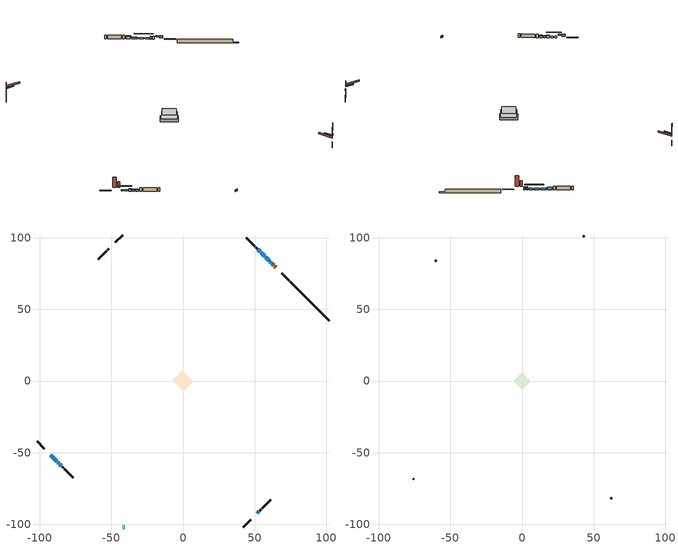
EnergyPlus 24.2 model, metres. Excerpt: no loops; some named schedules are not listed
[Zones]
conditioned space
 floor adiabatic (AdiabaticFloorConstruction): -6.9,0 0,6.9 6.9,0 0,-6.9 z0.92
 floor foundation (Slab1 construction): -6.79,1.01 -1.01,6.79 6.79,-1.01 1.01,-6.79 z-1.52
 wall outside (RimJoist1 construction): 42.2,-101.88 47.29,-96.79 / -101.88,-42.2 -96.79,-47.29 / -42.2,101.88 -47.29,96.79 / 74.07,70.01 68.98,75.1 z0.92:1.22
 wall outside (AdiabaticWallConstruction 1): 64.61,79.47 63.85,80.23 / 63.2,80.88 62.77,81.31 z0.92:2.95
 wall outside (AdiabaticWallConstruction): -42.2,-101.88 -41.86,-101.88 / -40.93,-101.88 -40.51,-101.88 / 51.66,-92.42 53.03,-91.06 z0.92:2.14; 62.11,81.97 60.71,83.37 / 60.05,84.03 57.68,86.4 / -90.72,-53.36 -89.64,-54.44 / 57.02,87.06 54.65,89.43 z0.92:1.78; -92.42,-51.66 -91.38,-52.7 z0.92:1.73; 54,90.09 52.31,91.78 z0.92:2.6; -88.99,-55.09 -87.95,-56.14 z0.92:2.24; -87.29,-56.79 -86.64,-57.44 z0.92:1.84; -85.99,-58.1 -84.94,-59.14 z0.92:1.99
 wall outside (Wall1 construction): 53.68,-90.4 54.55,-89.53 / -84.29,-59.79 -83.42,-60.66 / -51.66,92.42 -52.53,91.56 / 51.65,92.43 50.79,93.3 z0.92:3.36
 wall outside (Wall2 construction): 55.21,-88.88 61.31,-82.77 / -82.77,-61.32 -76.66,-67.42 / -53.18,90.9 -59.29,84.79 / 50.13,93.95 44.02,100.06 z0.92:3.36
 wall foundation (FoundationWall1 construction): 74.73,69.36,-1.52 74.73,69.36,0.92 99.17,44.92,0.92 99.17,44.92,-0.93 101.88,42.2,-0.93 101.88,42.2,-1.52
 window (WindowConstruction 6): -42.2,-101.88 -41.86,-101.88 z0.92:2.14
 window (WindowConstruction 8): 62.11,81.97 60.71,83.37 z0.92:1.78
 window (WindowConstruction 9): 60.05,84.03 57.68,86.4 z0.92:1.78
 window (WindowConstruction 10): -92.42,-51.66 -91.38,-52.7 z0.92:1.73
 window (WindowConstruction 11): -90.72,-53.36 -89.64,-54.44 z0.92:1.78
 window (WindowConstruction 7): -40.93,-101.88 -40.51,-101.88 z0.92:2.14
 window (WindowConstruction): 57.02,87.06 54.65,89.43 z0.92:1.78
 window (WindowConstruction 1): 53.99,90.09 52.31,91.78 z0.92:2.6
 window (WindowConstruction 2): 51.66,-92.42 53.03,-91.06 z0.92:2.14
 window (WindowConstruction 3): -88.99,-55.09 -87.95,-56.14 z0.92:2.24
 window (WindowConstruction 4): -87.29,-56.79 -86.64,-57.44 z0.92:1.83
 window (WindowConstruction 5): -85.99,-58.1 -84.95,-59.14 z0.92:1.99
 door (Door): 64.61,79.47 63.85,80.23 z0.92:2.95
 door (Door 1): 63.2,80.88 62.77,81.31 z0.92:2.95
 ceiling adiabatic (AdiabaticFloorConstruction): 0,-6.9 6.9,0 0,6.9 -6.9,0 z0.92
 roof outside (Roof2 construction): 51.01,-93.08,3.36 47.79,-89.86,4.87 46.94,-90.71,4.87 50.16,-93.92,3.36; -93.08,-51.01,3.36 -89.86,-47.79,4.87 -90.71,-46.94,4.87 -93.92,-50.16,3.36; -51.01,93.08,3.36 -47.79,89.86,4.87 -46.94,90.71,4.87 -50.16,93.92,3.36; 65.26,78.82,3.36 62.05,75.6,4.87 62.9,74.76,4.87 66.11,77.97,3.36
attic - vented
 floor to conditioned space (Floor1 construction Reversed): -6.05,0 0,6.05 6.05,0 0,-6.05 z3.36
 wall outside (Wall3 construction): 61.97,-82.12 62.48,-81.61 / -76,-68.08 -75.5,-68.59 / -59.95,84.14 -60.46,83.63 / 43.37,100.72 42.86,101.22 z0.92:3.36
 roof outside (Roof1 construction): 49.5,-94.58,3.36 43.61,-88.69,6.14 42.06,-90.24,6.14 47.95,-96.13,3.36; -94.58,-49.5,3.36 -88.69,-43.61,6.14 -90.24,-42.06,6.14 -96.13,-47.95,3.36; -49.5,94.58,3.36 -43.61,88.69,6.14 -42.06,90.24,6.14 -47.95,96.13,3.36; 66.77,77.31,3.36 60.88,71.42,6.14 62.43,69.87,6.14 68.32,75.76,3.36
shading: 58.74,85.35 64.08,80 64.37,80.29 59.03,85.64 z4.57; 55.71,88.37 62.02,82.06 62.31,82.35 56,88.67 z4.57; -89.41,-54.68 -94.39,-49.69 -94.68,-49.98 -89.7,-54.97 z4.52; -87.67,-56.41 -92.69,-51.39 -92.99,-51.68 -87.96,-56.7 z4.57; 54.51,89.57 57.17,86.92 57.46,87.21 54.8,89.86 z1.98; 52.17,91.92 54.14,89.95 54.43,90.24 52.46,92.21 z2.8; 53.17,-90.91 51.52,-92.56 51.81,-92.85 53.46,-91.2 z2.34; -87.8,-56.28 -89.13,-54.95 -89.42,-55.24 -88.1,-56.57 z2.44; -86.5,-57.58 -87.43,-56.65 -87.72,-56.94 -86.79,-57.87 z2.04; -84.8,-59.28 -86.13,-57.95 -86.42,-58.24 -85.09,-59.57 z2.19
[Building]
Building 1: Terrain=Suburbs
[Site:Location]
Edmonton Intl AP_AB: Latitude {deg}=53.31; Longitude {deg}=-113.58; Time Zone {hr}=-7; Elevation {m}=723; Keep Site Location Information=Yes
[Site:GroundTemperature:Shallow]
-1.56185, -3.61833, -3.78302, -2.80711, 1.11059, 5.01004, 8.39065, 10.5322, 10.7141, 8.97234, 5.67794, 1.89811
[Site:WaterMainsTemperature]
Calculation Method=Schedule; Temperature Schedule=mains temperature schedule
[Material] Roughness=Rough; Thermal Absorptance=0.9
Name | Thickness {m} | Conductivity {W/m-K} | Density {kg/m3} | Specific Heat {J/kg-K} | Solar Absorptance | Visible Absorptance
asphalt or fiberglass shingles | 0.00635 | 0.162714 | 1121.4 | 1465.45 | 0.4 | 0.4
ceiling loosefill ins | 0.169333 | 0.0480833 | 16.02 | 1046.75 | 0.7 | 0.7
ceiling stud and cavity | 0.1397 | 0.511843 | 65.682 | 1177.47 | 0.7 | 0.7
concrete 4.0 in. | 0.1016 | 1.803125 | 2242.8 | 837.4 | 0.7 | 0.7
concrete 8.0 in. | 0.2032 | 1.803125 | 2242.8 | 837.4 | 0.7 | 0.7
door material | 0.04445 | 0.188738 | 512.64 | 1214.23 | 0.7 | 0.7
door material 1 | 0.04445 | 0.053851 | 512.64 | 1214.23 | 0.7 | 0.7
exterior vertical ins | 0.0460229 | 0.029427 | 32.04 | 1214.23 | 0.7 | 0.7
floor covering | 0.0127 | 0.0433444 | 54.468 | 1339.84 | 0.6 | 0.6
floor rigid ins; wall rigid ins | 0.512978 | 0.029427 | 32.04 | 1214.23 | 0.7 | 0.7
floor stud and cavity | 0.1397 | 1.75129 | 37.0049 | 1207.88 | 0.7 | 0.7
furniture material conditioned space 1 | 0.1524 | 0.115458 | 640.8 | 1214.23 | 0.6 | 0.6
gypsum board | 0.0127 | 0.160291 | 801 | 837.4 | 0.6 | 0.6
gypsum board 1 | 0.0127 | 0.160291 | 801 | 837.4 | 0.7 | 0.7
osb sheathing 0.5 in. | 0.0127 | 0.115458 | 512.64 | 1214.23 | 0.7 | 0.7
osb sheathing 0.75 in. | 0.01905 | 0.115458 | 512.64 | 1214.23 | 0.7 | 0.7
osb sheathing 2.0 in. | 0.0508 | 0.115458 | 512.64 | 1214.23 | 0.7 | 0.7
rim joist rigid ins; roof rigid ins | 0.051816 | 0.029427 | 32.04 | 1214.23 | 0.7 | 0.7
rim joist stud and cavity | 0.0508 | 0.0413573 | 125.044 | 1163.47 | 0.6 | 0.6
roof stud and cavity | 0.2032 | 0.216598 | 78.34581 | 1123.46 | 0.7 | 0.7
wall stud and cavity | 0.1397 | 0.0984349 | 139.0536 | 1170.24 | 0.7 | 0.7
wall stud and cavity 1 | 0.1397 | 0.0933394 | 139.0536 | 1170.24 | 0.7 | 0.7
wall stud and cavity 2 | 0.0889 | 6.1454 | 50.32683 | 1063.81 | 0.6 | 0.6
wall stud and cavity 3 | 0.0889 | 0.380278 | 52.3479 | 1209.89 | 0.7 | 0.7
wall stud and cavity 4 | 0.0889 | 0.391764 | 83.0341 | 1211.67 | 0.7 | 0.7
wood siding | 0.0254 | 0.102417 | 544.68 | 1172.36 | 0.4 | 0.4
wood siding 1 | 0.00254 | 0.102417 | 544.68 | 1172.36 | 0.4 | 0.4
wood siding 2; wood siding 3; wood siding 4 | 0.0254 | 0.102417 | 544.68 | 1172.36 | 0.7 | 0.7
[WindowMaterial:SimpleGlazingSystem]
Name | U-Factor {W/m2-K} | Solar Heat Gain Coefficient
WindowMaterial | 2.94461 | 0.59
WindowMaterial 1 | 2.881585 | 0.7
WindowMaterial 10 | 2.94802 | 0.59
WindowMaterial 2 | 2.90259 | 0.68
WindowMaterial 3 | 2.9219 | 0.62
WindowMaterial 4 | 2.96619 | 0.55
WindowMaterial 5 | 2.93382 | 0.6
WindowMaterial 6 | 3.33639 | 0.45
WindowMaterial 7 | 3.30687 | 0.6
WindowMaterial 8 | 2.992306 | 0.51
WindowMaterial 9 | 2.95426 | 0.58
[Construction]
AdiabaticFloorConstruction: floor stud and cavity, floor rigid ins, osb sheathing 0.75 in., floor covering
AdiabaticWallConstruction: wood siding 3, wall rigid ins, wall stud and cavity 3, gypsum board
AdiabaticWallConstruction 1: wood siding 4, wall rigid ins, wall stud and cavity 3, gypsum board
Door: door material
Door 1: door material 1
Floor1 construction Reversed: gypsum board, ceiling stud and cavity, ceiling loosefill ins
FoundationWall1 construction: concrete 8.0 in., gypsum board 1
furniture construction conditioned space 1: furniture material conditioned space 1
PartitionWallConstruction: gypsum board, wall stud and cavity 4, gypsum board
RimJoist1 construction: wood siding 2, rim joist rigid ins, osb sheathing 2.0 in., rim joist stud and cavity
Roof1 construction: asphalt or fiberglass shingles
Roof2 construction: asphalt or fiberglass shingles, roof rigid ins, osb sheathing 0.75 in., roof stud and cavity, gypsum board
Slab1 construction: concrete 4.0 in.
Wall1 construction: wood siding, osb sheathing 0.5 in., wall stud and cavity, gypsum board
Wall2 construction: wood siding, osb sheathing 0.5 in., wall stud and cavity 1, gypsum board
Wall3 construction: wood siding 1, wall stud and cavity 2
WindowConstruction; WindowConstruction 9: WindowMaterial
WindowConstruction 1: WindowMaterial 1
WindowConstruction 10: WindowMaterial 9
WindowConstruction 11: WindowMaterial 10
WindowConstruction 2: WindowMaterial 2
WindowConstruction 3: WindowMaterial 3
WindowConstruction 4: WindowMaterial 4
WindowConstruction 5: WindowMaterial 5
WindowConstruction 6: WindowMaterial 6
WindowConstruction 7: WindowMaterial 7
WindowConstruction 8: WindowMaterial 8
[Zone] Multiplier=1; Part of Total Floor Area=Yes
Name | Volume {m3}
attic - vented | 33.0077
conditioned space | 494.1
[Space]
Name | Zone | Volume {m3}
attic - vented 1 | attic - vented | 33.0077
conditioned space 1 | conditioned space | 494.1
[ZoneInfiltration:EffectiveLeakageArea]
infil attic - vented 1: Zone or Space=attic - vented 1; Schedule=Always On Discrete; Effective Air Leakage Area {cm2}=2546.09; Stack Coefficient=0.000362723; Wind Coefficient=1.28679e-05
[ZoneMixing]
whole house fan mix: Zone or Space=attic - vented; Schedule=Always On Continuous; Design Flow Rate Calculation Method=Flow/Zone; Design Flow Rate {m3/s}=0; Source Zone or Space=conditioned space
[SurfaceProperty:ExposedFoundationPerimeter]
Slab1: Exposed Perimeter Calculation Method=TotalExposedPerimeter; Total Exposed Perimeter {m}=38.404
[InternalMass] Zone or ZoneList=conditioned space; Space or SpaceList=conditioned space 1
Name | Construction | Surface Area {m2}
furniture mass conditioned space 1 | furniture construction conditioned space 1 | 74.0881
partition wall mass | PartitionWallConstruction | 185.22
[Lights]
interior lighting: Zone or ZoneList or Space or SpaceList=conditioned space 1; Schedule=interior lighting schedule; Design Level Calculation Method=LightingLevel; Lighting Level {W}=343.2; Return Air Fraction=0; Fraction Radiant=0.6; Fraction Visible=0.2; Fraction Replaceable=1
[People]
occupants: Zone or ZoneList or Space or SpaceList=conditioned space 1; Number of People Schedule=occupants schedule; Number of People Calculation Method=People; Number of People=3; Fraction Radiant=0.314171; Sensible Heat Fraction=0.56303; Activity Level Schedule=occupants activity schedule; Carbon Dioxide Generation Rate {m3/s-W}=0; Enable ASHRAE 55 Comfort Warnings=No; Mean Radiant Temperature Calculation Type=EnclosureAveraged
[ElectricEquipment] Zone or ZoneList or Space or SpaceList=conditioned space 1; Design Level Calculation Method=EquipmentLevel
Name | Schedule | Design Level {W} | Fraction Latent | Fraction Radiant | Fraction Lost
clothes dryer | clothes dryer schedule | 140.772 | 0.015 | 0.081 | 0.85
clothes washer | clothes washer schedule | 32.1985 | 0.03 | 0.162 | 0.7
cooking range | cooking range schedule | 215.147 | 0.08 | 0.432 | 0.2
dishwasher | dishwasher schedule | 66.8632 | 0.3 | 0.18 | 0.4
fridge | fridge schedule | 72.9452 | 0 | 0.6 | 0
mech vent bath fan 0 | mech vent bath fan 0 schedule | 50.2 | 0 | 0 | 1
mech vent bath fan 1 | mech vent bath fan 1 schedule | 50.2 | 0 | 0 | 1
mech vent house fan | mech vent house fan schedule | 0 | 0 | 0 | 1
mech vent house fan cfis | mech vent house fan cfis schedule | 0 | 0 | 0 | 0
mech vent range fan 0 | mech vent range fan 0 schedule | 57 | 0 | 0 | 1
misc plug loads | misc plug loads schedule | 494.7 | 0.045 | 0.513 | 0.1
whole house fan | Always On Discrete | 0 | 0 | 0 | 1
[OtherEquipment] Zone or ZoneList or Space or SpaceList=conditioned space 1; Design Level Calculation Method=EquipmentLevel
Name | Fuel Type | Schedule | Design Level {W} | Fraction Latent | Fraction Radiant | Fraction Lost
clothes dryer 1 | Electricity | clothes dryer schedule | 0 | 0.015 | 0.081 | 0.85
cooking range 1 | Electricity | cooking range schedule | 0 | 0.08 | 0.432 | 0.2
general water use latent | None | general water use schedule | 62.594 | 1 | 0 | 0
general water use sensible | None | general water use schedule | -61.6891 | 0 | 0.6 | 0
mech vent house fan latent load | None | Always On Discrete | 0 | 1 | 0 | 0
mech vent house fan sensible load | None | Always On Discrete | 0 | 0 | 0 | 0
water heater energy adjustment1 | NaturalGas | Always On Discrete | 0.01 | 0 | 0 | 1
[ZoneInfiltration:DesignFlowRate] Zone or ZoneList or Space or SpaceList=conditioned space 1; Schedule=Always On Discrete; Design Flow Rate Calculation Method=Flow/Zone; Design Flow Rate {m3/s}=0
infil flow; natural vent flow; whole house fan flow
[Foundation:Kiva]
Foundation Kiva 1: Initial Indoor Air Temperature {C}=18; Wall Height Above Grade {m}=0.919978; Wall Depth Below Slab {m}=0.2032; Custom Block Material Name 1=exterior vertical ins; Custom Block Depth 1 {m}=2.43998; Custom Block X Position 1 {m}=0.2159; Custom Block Z Position 1 {m}=0
[Foundation:Kiva:Settings]
Soil Conductivity {W/m-K}=0.849921; Soil Density {kg/m3}=1842.3; Soil Specific Heat {J/kg-K}=418.7; Ground Solar Absorptivity=0.9; Ground Thermal Absorptivity=0.9; Ground Surface Roughness {m}=0.03; Far-Field Width {m}=40; Deep-Ground Boundary Condition=ZeroFlux; Deep-Ground Depth {m}=40; Minimum Cell Dimension {m}=0.2; Maximum Cell Growth Coefficient=3; Simulation Timestep=Timestep
[Exterior:Lights]
exterior lighting: Schedule=exterior lighting schedule; Design Level {W}=75.6
[Schedule:Constant]
Name | Hourly Value
Always On Continuous; mech vent house fan schedule; mech vent house fan cfis schedule; Always On Discrete | 1
occupants activity schedule | 117.228
fridge schedule | 0
[Schedule:Week:Daily]
interior lighting schedule Week Rule - Jan1-Jan27: interior lighting schedule day, interior lighting schedule day, interior lighting schedule day, interior lighting schedule day, interior lighting schedule day, interior lighting schedule day, interior lighting schedule day, interior lighting schedule default day, interior lighting schedule default day, interior lighting schedule default day, interior lighting schedule default day, interior lighting schedule default day
interior lighting schedule Week Rule - Jan28-Feb3: interior lighting schedule day, interior lighting schedule day, interior lighting schedule day, interior lighting schedule day, interior lighting schedule day 1, interior lighting schedule day 1, interior lighting schedule day 1, interior lighting schedule default day, interior lighting schedule default day, interior lighting schedule default day, interior lighting schedule default day, interior lighting schedule default day
interior lighting schedule Week Rule - Feb4-Feb24: interior lighting schedule day 1, interior lighting schedule day 1, interior lighting schedule day 1, interior lighting schedule day 1, interior lighting schedule day 1, interior lighting schedule day 1, interior lighting schedule day 1, interior lighting schedule default day, interior lighting schedule default day, interior lighting schedule default day, interior lighting schedule default day, interior lighting schedule default day
interior lighting schedule Week Rule - Feb25-Mar3: interior lighting schedule day 1, interior lighting schedule day 1, interior lighting schedule day 1, interior lighting schedule day 1, interior lighting schedule day 2, interior lighting schedule day 2, interior lighting schedule day 2, interior lighting schedule default day, interior lighting schedule default day, interior lighting schedule default day, interior lighting schedule default day, interior lighting schedule default day
interior lighting schedule Week Rule - Mar4-Mar31: interior lighting schedule day 2, interior lighting schedule day 2, interior lighting schedule day 2, interior lighting schedule day 2, interior lighting schedule day 2, interior lighting schedule day 2, interior lighting schedule day 2, interior lighting schedule default day, interior lighting schedule default day, interior lighting schedule default day, interior lighting schedule default day, interior lighting schedule default day
interior lighting schedule Week Rule - Apr1-Apr28: interior lighting schedule day 3, interior lighting schedule day 3, interior lighting schedule day 3, interior lighting schedule day 3, interior lighting schedule day 3, interior lighting schedule day 3, interior lighting schedule day 3, interior lighting schedule default day, interior lighting schedule default day, interior lighting schedule default day, interior lighting schedule default day, interior lighting schedule default day
interior lighting schedule Week Rule - Apr29-May5: interior lighting schedule day 3, interior lighting schedule day 3, interior lighting schedule day 4, interior lighting schedule day 4, interior lighting schedule day 4, interior lighting schedule day 4, interior lighting schedule day 4, interior lighting schedule default day, interior lighting schedule default day, interior lighting schedule default day, interior lighting schedule default day, interior lighting schedule default day
interior lighting schedule Week Rule - May6-May26: interior lighting schedule day 4, interior lighting schedule day 4, interior lighting schedule day 4, interior lighting schedule day 4, interior lighting schedule day 4, interior lighting schedule day 4, interior lighting schedule day 4, interior lighting schedule default day, interior lighting schedule default day, interior lighting schedule default day, interior lighting schedule default day, interior lighting schedule default day
interior lighting schedule Week Rule - May27-Jun2: interior lighting schedule day 4, interior lighting schedule day 4, interior lighting schedule day 4, interior lighting schedule day 4, interior lighting schedule day 4, interior lighting schedule day 5, interior lighting schedule day 5, interior lighting schedule default day, interior lighting schedule default day, interior lighting schedule default day, interior lighting schedule default day, interior lighting schedule default day
interior lighting schedule Week Rule - Jun3-Jun30: interior lighting schedule day 5, interior lighting schedule day 5, interior lighting schedule day 5, interior lighting schedule day 5, interior lighting schedule day 5, interior lighting schedule day 5, interior lighting schedule day 5, interior lighting schedule default day, interior lighting schedule default day, interior lighting schedule default day, interior lighting schedule default day, interior lighting schedule default day
interior lighting schedule Week Rule - Jul1-Jul28: interior lighting schedule day 6, interior lighting schedule day 6, interior lighting schedule day 6, interior lighting schedule day 6, interior lighting schedule day 6, interior lighting schedule day 6, interior lighting schedule day 6, interior lighting schedule default day, interior lighting schedule default day, interior lighting schedule default day, interior lighting schedule default day, interior lighting schedule default day
interior lighting schedule Week Rule - Jul29-Aug4: interior lighting schedule day 6, interior lighting schedule day 6, interior lighting schedule day 6, interior lighting schedule day 7, interior lighting schedule day 7, interior lighting schedule day 7, interior lighting schedule day 7, interior lighting schedule default day, interior lighting schedule default day, interior lighting schedule default day, interior lighting schedule default day, interior lighting schedule default day
interior lighting schedule Week Rule - Aug5-Aug25: interior lighting schedule day 7, interior lighting schedule day 7, interior lighting schedule day 7, interior lighting schedule day 7, interior lighting schedule day 7, interior lighting schedule day 7, interior lighting schedule day 7, interior lighting schedule default day, interior lighting schedule default day, interior lighting schedule default day, interior lighting schedule default day, interior lighting schedule default day
interior lighting schedule Week Rule - Aug26-Sep1: interior lighting schedule day 7, interior lighting schedule day 7, interior lighting schedule day 7, interior lighting schedule day 7, interior lighting schedule day 7, interior lighting schedule day 7, interior lighting schedule day 8, interior lighting schedule default day, interior lighting schedule default day, interior lighting schedule default day, interior lighting schedule default day, interior lighting schedule default day
interior lighting schedule Week Rule - Sep2-Sep29: interior lighting schedule day 8, interior lighting schedule day 8, interior lighting schedule day 8, interior lighting schedule day 8, interior lighting schedule day 8, interior lighting schedule day 8, interior lighting schedule day 8, interior lighting schedule default day, interior lighting schedule default day, interior lighting schedule default day, interior lighting schedule default day, interior lighting schedule default day
interior lighting schedule Week Rule - Sep30-Oct6: interior lighting schedule day 8, interior lighting schedule day 9, interior lighting schedule day 9, interior lighting schedule day 9, interior lighting schedule day 9, interior lighting schedule day 9, interior lighting schedule day 9, interior lighting schedule default day, interior lighting schedule default day, interior lighting schedule default day, interior lighting schedule default day, interior lighting schedule default day
interior lighting schedule Week Rule - Oct7-Oct27: interior lighting schedule day 9, interior lighting schedule day 9, interior lighting schedule day 9, interior lighting schedule day 9, interior lighting schedule day 9, interior lighting schedule day 9, interior lighting schedule day 9, interior lighting schedule default day, interior lighting schedule default day, interior lighting schedule default day, interior lighting schedule default day, interior lighting schedule default day
interior lighting schedule Week Rule - Oct28-Nov3: interior lighting schedule day 9, interior lighting schedule day 9, interior lighting schedule day 9, interior lighting schedule day 9, interior lighting schedule day 10, interior lighting schedule day 10, interior lighting schedule day 10, interior lighting schedule default day, interior lighting schedule default day, interior lighting schedule default day, interior lighting schedule default day, interior lighting schedule default day
interior lighting schedule Week Rule - Nov4-Nov24: interior lighting schedule day 10, interior lighting schedule day 10, interior lighting schedule day 10, interior lighting schedule day 10, interior lighting schedule day 10, interior lighting schedule day 10, interior lighting schedule day 10, interior lighting schedule default day, interior lighting schedule default day, interior lighting schedule default day, interior lighting schedule default day, interior lighting schedule default day
interior lighting schedule Week Rule - Nov25-Dec1: interior lighting schedule day 10, interior lighting schedule day 10, interior lighting schedule day 10, interior lighting schedule day 10, interior lighting schedule day 10, interior lighting schedule day 10, interior lighting schedule day 11, interior lighting schedule default day, interior lighting schedule default day, interior lighting schedule default day, interior lighting schedule default day, interior lighting schedule default day
interior lighting schedule Week Rule - Dec2-Dec31: interior lighting schedule day 11, interior lighting schedule day 11, interior lighting schedule day 11, interior lighting schedule day 11, interior lighting schedule day 11, interior lighting schedule day 11, interior lighting schedule day 11, interior lighting schedule default day, interior lighting schedule default day, interior lighting schedule default day, interior lighting schedule default day, interior lighting schedule default day
occupants schedule Week Rule - Jan1-Dec31: occupants schedule day, occupants schedule day, occupants schedule day, occupants schedule day, occupants schedule day, occupants schedule day, occupants schedule day, occupants schedule default day, occupants schedule default day, occupants schedule default day, occupants schedule default day, occupants schedule default day
clothes dryer schedule Week Rule - Jan1-Dec31: clothes dryer schedule day, clothes dryer schedule day, clothes dryer schedule day, clothes dryer schedule day, clothes dryer schedule day, clothes dryer schedule day, clothes dryer schedule day, clothes dryer schedule default day, clothes dryer schedule default day, clothes dryer schedule default day, clothes dryer schedule default day, clothes dryer schedule default day
clothes washer schedule Week Rule - Jan1-Dec31: clothes washer schedule day, clothes washer schedule day, clothes washer schedule day, clothes washer schedule day, clothes washer schedule day, clothes washer schedule day, clothes washer schedule day, clothes washer schedule default day, clothes washer schedule default day, clothes washer schedule default day, clothes washer schedule default day, clothes washer schedule default day
cooking range schedule Week Rule - Jan1-Dec31: cooking range schedule day, cooking range schedule day, cooking range schedule day, cooking range schedule day, cooking range schedule day, cooking range schedule day, cooking range schedule day, cooking range schedule default day, cooking range schedule default day, cooking range schedule default day, cooking range schedule default day, cooking range schedule default day
dishwasher schedule Week Rule - Jan1-Dec31: dishwasher schedule day, dishwasher schedule day, dishwasher schedule day, dishwasher schedule day, dishwasher schedule day, dishwasher schedule day, dishwasher schedule day, dishwasher schedule default day, dishwasher schedule default day, dishwasher schedule default day, dishwasher schedule default day, dishwasher schedule default day
mech vent bath fan 0 schedule Week Rule - Jan1-Dec31: mech vent bath fan 0 schedule day, mech vent bath fan 0 schedule day, mech vent bath fan 0 schedule day, mech vent bath fan 0 schedule day, mech vent bath fan 0 schedule day, mech vent bath fan 0 schedule day, mech vent bath fan 0 schedule day, mech vent bath fan 0 schedule default day, mech vent bath fan 0 schedule default day, mech vent bath fan 0 schedule default day, mech vent bath fan 0 schedule default day, mech vent bath fan 0 schedule default day
mech vent bath fan 1 schedule Week Rule - Jan1-Dec31: mech vent bath fan 1 schedule day, mech vent bath fan 1 schedule day, mech vent bath fan 1 schedule day, mech vent bath fan 1 schedule day, mech vent bath fan 1 schedule day, mech vent bath fan 1 schedule day, mech vent bath fan 1 schedule day, mech vent bath fan 1 schedule default day, mech vent bath fan 1 schedule default day, mech vent bath fan 1 schedule default day, mech vent bath fan 1 schedule default day, mech vent bath fan 1 schedule default day
mech vent range fan 0 schedule Week Rule - Jan1-Dec31: mech vent range fan 0 schedule day, mech vent range fan 0 schedule day, mech vent range fan 0 schedule day, mech vent range fan 0 schedule day, mech vent range fan 0 schedule day, mech vent range fan 0 schedule day, mech vent range fan 0 schedule day, mech vent range fan 0 schedule default day, mech vent range fan 0 schedule default day, mech vent range fan 0 schedule default day, mech vent range fan 0 schedule default day, mech vent range fan 0 schedule default day
misc plug loads schedule Week Rule - Jan1-Dec31: misc plug loads schedule day, misc plug loads schedule day, misc plug loads schedule day, misc plug loads schedule day, misc plug loads schedule day, misc plug loads schedule day, misc plug loads schedule day, misc plug loads schedule default day, misc plug loads schedule default day, misc plug loads schedule default day, misc plug loads schedule default day, misc plug loads schedule default day
general water use schedule Week Rule - Jan1-Dec31: general water use schedule day, general water use schedule day, general water use schedule day, general water use schedule day, general water use schedule day, general water use schedule day, general water use schedule day, general water use schedule default day, general water use schedule default day, general water use schedule default day, general water use schedule default day, general water use schedule default day
exterior lighting schedule Week Rule - Jan1-Jan27: exterior lighting schedule day, exterior lighting schedule day, exterior lighting schedule day, exterior lighting schedule day, exterior lighting schedule day, exterior lighting schedule day, exterior lighting schedule day, exterior lighting schedule default day, exterior lighting schedule default day, exterior lighting schedule default day, exterior lighting schedule default day, exterior lighting schedule default day
exterior lighting schedule Week Rule - Jan28-Feb3: exterior lighting schedule day, exterior lighting schedule day, exterior lighting schedule day, exterior lighting schedule day, exterior lighting schedule day 1, exterior lighting schedule day 1, exterior lighting schedule day 1, exterior lighting schedule default day, exterior lighting schedule default day, exterior lighting schedule default day, exterior lighting schedule default day, exterior lighting schedule default day
exterior lighting schedule Week Rule - Feb4-Feb24: exterior lighting schedule day 1, exterior lighting schedule day 1, exterior lighting schedule day 1, exterior lighting schedule day 1, exterior lighting schedule day 1, exterior lighting schedule day 1, exterior lighting schedule day 1, exterior lighting schedule default day, exterior lighting schedule default day, exterior lighting schedule default day, exterior lighting schedule default day, exterior lighting schedule default day
exterior lighting schedule Week Rule - Feb25-Mar3: exterior lighting schedule day 1, exterior lighting schedule day 1, exterior lighting schedule day 1, exterior lighting schedule day 1, exterior lighting schedule day 2, exterior lighting schedule day 2, exterior lighting schedule day 2, exterior lighting schedule default day, exterior lighting schedule default day, exterior lighting schedule default day, exterior lighting schedule default day, exterior lighting schedule default day
exterior lighting schedule Week Rule - Mar4-Mar31: exterior lighting schedule day 2, exterior lighting schedule day 2, exterior lighting schedule day 2, exterior lighting schedule day 2, exterior lighting schedule day 2, exterior lighting schedule day 2, exterior lighting schedule day 2, exterior lighting schedule default day, exterior lighting schedule default day, exterior lighting schedule default day, exterior lighting schedule default day, exterior lighting schedule default day
exterior lighting schedule Week Rule - Apr1-Apr28: exterior lighting schedule day 3, exterior lighting schedule day 3, exterior lighting schedule day 3, exterior lighting schedule day 3, exterior lighting schedule day 3, exterior lighting schedule day 3, exterior lighting schedule day 3, exterior lighting schedule default day, exterior lighting schedule default day, exterior lighting schedule default day, exterior lighting schedule default day, exterior lighting schedule default day
exterior lighting schedule Week Rule - Apr29-May5: exterior lighting schedule day 3, exterior lighting schedule day 3, exterior lighting schedule day 4, exterior lighting schedule day 4, exterior lighting schedule day 4, exterior lighting schedule day 4, exterior lighting schedule day 4, exterior lighting schedule default day, exterior lighting schedule default day, exterior lighting schedule default day, exterior lighting schedule default day, exterior lighting schedule default day
exterior lighting schedule Week Rule - May6-May26: exterior lighting schedule day 4, exterior lighting schedule day 4, exterior lighting schedule day 4, exterior lighting schedule day 4, exterior lighting schedule day 4, exterior lighting schedule day 4, exterior lighting schedule day 4, exterior lighting schedule default day, exterior lighting schedule default day, exterior lighting schedule default day, exterior lighting schedule default day, exterior lighting schedule default day
exterior lighting schedule Week Rule - May27-Jun2: exterior lighting schedule day 4, exterior lighting schedule day 4, exterior lighting schedule day 4, exterior lighting schedule day 4, exterior lighting schedule day 4, exterior lighting schedule day 5, exterior lighting schedule day 5, exterior lighting schedule default day, exterior lighting schedule default day, exterior lighting schedule default day, exterior lighting schedule default day, exterior lighting schedule default day
exterior lighting schedule Week Rule - Jun3-Jun30: exterior lighting schedule day 5, exterior lighting schedule day 5, exterior lighting schedule day 5, exterior lighting schedule day 5, exterior lighting schedule day 5, exterior lighting schedule day 5, exterior lighting schedule day 5, exterior lighting schedule default day, exterior lighting schedule default day, exterior lighting schedule default day, exterior lighting schedule default day, exterior lighting schedule default day
exterior lighting schedule Week Rule - Jul1-Jul28: exterior lighting schedule day 6, exterior lighting schedule day 6, exterior lighting schedule day 6, exterior lighting schedule day 6, exterior lighting schedule day 6, exterior lighting schedule day 6, exterior lighting schedule day 6, exterior lighting schedule default day, exterior lighting schedule default day, exterior lighting schedule default day, exterior lighting schedule default day, exterior lighting schedule default day
exterior lighting schedule Week Rule - Jul29-Aug4: exterior lighting schedule day 6, exterior lighting schedule day 6, exterior lighting schedule day 6, exterior lighting schedule day 7, exterior lighting schedule day 7, exterior lighting schedule day 7, exterior lighting schedule day 7, exterior lighting schedule default day, exterior lighting schedule default day, exterior lighting schedule default day, exterior lighting schedule default day, exterior lighting schedule default day
exterior lighting schedule Week Rule - Aug5-Aug25: exterior lighting schedule day 7, exterior lighting schedule day 7, exterior lighting schedule day 7, exterior lighting schedule day 7, exterior lighting schedule day 7, exterior lighting schedule day 7, exterior lighting schedule day 7, exterior lighting schedule default day, exterior lighting schedule default day, exterior lighting schedule default day, exterior lighting schedule default day, exterior lighting schedule default day
exterior lighting schedule Week Rule - Aug26-Sep1: exterior lighting schedule day 7, exterior lighting schedule day 7, exterior lighting schedule day 7, exterior lighting schedule day 7, exterior lighting schedule day 7, exterior lighting schedule day 7, exterior lighting schedule day 8, exterior lighting schedule default day, exterior lighting schedule default day, exterior lighting schedule default day, exterior lighting schedule default day, exterior lighting schedule default day
exterior lighting schedule Week Rule - Sep2-Sep29: exterior lighting schedule day 8, exterior lighting schedule day 8, exterior lighting schedule day 8, exterior lighting schedule day 8, exterior lighting schedule day 8, exterior lighting schedule day 8, exterior lighting schedule day 8, exterior lighting schedule default day, exterior lighting schedule default day, exterior lighting schedule default day, exterior lighting schedule default day, exterior lighting schedule default day
[Schedule:Year]
interior lighting schedule: interior lighting schedule Week Rule - Jan1-Jan27, 1, 1, 1, 27, interior lighting schedule Week Rule - Jan28-Feb3, 1, 28, 2, 3, interior lighting schedule Week Rule - Feb4-Feb24, 2, 4, 2, 24, interior lighting schedule Week Rule - Feb25-Mar3, 2, 25, 3, 3, interior lighting schedule Week Rule - Mar4-Mar31, 3, 4, 3, 31, interior lighting schedule Week Rule - Apr1-Apr28, 4, 1, 4, 28, interior lighting schedule Week Rule - Apr29-May5, 4, 29, 5, 5, interior lighting schedule Week Rule - May6-May26, 5, 6, 5, 26, interior lighting schedule Week Rule - May27-Jun2, 5, 27, 6, 2, interior lighting schedule Week Rule - Jun3-Jun30, 6, 3, 6, 30, interior lighting schedule Week Rule - Jul1-Jul28, 7, 1, 7, 28, interior lighting schedule Week Rule - Jul29-Aug4, 7, 29, 8, 4, interior lighting schedule Week Rule - Aug5-Aug25, 8, 5, 8, 25, interior lighting schedule Week Rule - Aug26-Sep1, 8, 26, 9, 1, interior lighting schedule Week Rule - Sep2-Sep29, 9, 2, 9, 29, interior lighting schedule Week Rule - Sep30-Oct6, 9, 30, 10, 6, interior lighting schedule Week Rule - Oct7-Oct27, 10, 7, 10, 27, interior lighting schedule Week Rule - Oct28-Nov3, 10, 28, 11, 3, interior lighting schedule Week Rule - Nov4-Nov24, 11, 4, 11, 24, interior lighting schedule Week Rule - Nov25-Dec1, 11, 25, 12, 1, interior lighting schedule Week Rule - Dec2-Dec31, 12, 2, 12, 31
occupants schedule: occupants schedule Week Rule - Jan1-Dec31, 1, 1, 12, 31
clothes dryer schedule: clothes dryer schedule Week Rule - Jan1-Dec31, 1, 1, 12, 31
clothes washer schedule: clothes washer schedule Week Rule - Jan1-Dec31, 1, 1, 12, 31
cooking range schedule: cooking range schedule Week Rule - Jan1-Dec31, 1, 1, 12, 31
dishwasher schedule: dishwasher schedule Week Rule - Jan1-Dec31, 1, 1, 12, 31
mech vent bath fan 0 schedule: mech vent bath fan 0 schedule Week Rule - Jan1-Dec31, 1, 1, 12, 31
mech vent bath fan 1 schedule: mech vent bath fan 1 schedule Week Rule - Jan1-Dec31, 1, 1, 12, 31
mech vent range fan 0 schedule: mech vent range fan 0 schedule Week Rule - Jan1-Dec31, 1, 1, 12, 31
misc plug loads schedule: misc plug loads schedule Week Rule - Jan1-Dec31, 1, 1, 12, 31
general water use schedule: general water use schedule Week Rule - Jan1-Dec31, 1, 1, 12, 31
exterior lighting schedule: exterior lighting schedule Week Rule - Jan1-Jan27, 1, 1, 1, 27, exterior lighting schedule Week Rule - Jan28-Feb3, 1, 28, 2, 3, exterior lighting schedule Week Rule - Feb4-Feb24, 2, 4, 2, 24, exterior lighting schedule Week Rule - Feb25-Mar3, 2, 25, 3, 3, exterior lighting schedule Week Rule - Mar4-Mar31, 3, 4, 3, 31, exterior lighting schedule Week Rule - Apr1-Apr28, 4, 1, 4, 28, exterior lighting schedule Week Rule - Apr29-May5, 4, 29, 5, 5, exterior lighting schedule Week Rule - May6-May26, 5, 6, 5, 26, exterior lighting schedule Week Rule - May27-Jun2, 5, 27, 6, 2, exterior lighting schedule Week Rule - Jun3-Jun30, 6, 3, 6, 30, exterior lighting schedule Week Rule - Jul1-Jul28, 7, 1, 7, 28, exterior lighting schedule Week Rule - Jul29-Aug4, 7, 29, 8, 4, exterior lighting schedule Week Rule - Aug5-Aug25, 8, 5, 8, 25, exterior lighting schedule Week Rule - Aug26-Sep1, 8, 26, 9, 1, exterior lighting schedule Week Rule - Sep2-Sep29, 9, 2, 9, 29, exterior lighting schedule Week Rule - Sep30-Oct6, 9, 30, 10, 6, exterior lighting schedule Week Rule - Oct7-Oct27, 10, 7, 10, 27, exterior lighting schedule Week Rule - Oct28-Nov3, 10, 28, 11, 3, exterior lighting schedule Week Rule - Nov4-Nov24, 11, 4, 11, 24, exterior lighting schedule Week Rule - Nov25-Dec1, 11, 25, 12, 1, exterior lighting schedule Week Rule - Dec2-Dec31, 12, 2, 12, 31
[Schedule:Compact]
mains temperature schedule: Through: 01/01, For: AllDays, Until: 24:00, 3.97167, Through: 01/02, For: AllDays, Until: 24:00, 3.90778, Through: 01/03, For: AllDays, Until: 24:00, 3.84556, Through: 01/04, For: AllDays, Until: 24:00, 3.78389, Through: 01/05, For: AllDays, Until: 24:00, 3.72278, Through: 01/06, For: AllDays, Until: 24:00, 3.66278, Through: 01/07, For: AllDays, Until: 24:00, 3.60389, Through: 01/08, For: AllDays, Until: 24:00, 3.54556, Through: 01/09, For: AllDays, Until: 24:00, 3.48833, Through: 01/10, For: AllDays, Until: 24:00, 3.43167, Through: 01/11, For: AllDays, Until: 24:00, 3.37611, Through: 01/12, For: AllDays, Until: 24:00, 3.32167, Through: 01/13, For: AllDays, Until: 24:00, 3.26833, Through: 01/14, For: AllDays, Until: 24:00, 3.21556, Through: 01/15, For: AllDays, Until: 24:00, 3.16444, Through: 01/16, For: AllDays, Until: 24:00, 3.11389, Through: 01/17, For: AllDays, Until: 24:00, 3.06444, Through: 01/18, For: AllDays, Until: 24:00, 3.01611, Through: 01/19, For: AllDays, Until: 24:00, 2.96889, Through: 01/20, For: AllDays, Until: 24:00, 2.92278, Through: 01/21, For: AllDays, Until: 24:00, 2.87722, Through: 01/22, For: AllDays, Until: 24:00, 2.83333, Through: 01/23, For: AllDays, Until: 24:00, 2.79056, Through: 01/24, For: AllDays, Until: 24:00, 2.74889, Through: 01/25, For: AllDays, Until: 24:00, 2.70833, Through: 01/26, For: AllDays, Until: 24:00, 2.66889, Through: 01/27, For: AllDays, Until: 24:00, 2.63056, Through: 01/28, For: AllDays, Until: 24:00, 2.59333, Through: 01/29, For: AllDays, Until: 24:00, 2.55778, Through: 01/30, For: AllDays, Until: 24:00, 2.52278, Through: 01/31, For: AllDays, Until: 24:00, 2.48944, Through: 02/01, For: AllDays, Until: 24:00, 2.45722, Through: 02/02, For: AllDays, Until: 24:00, 2.42611, Through: 02/03, For: AllDays, Until: 24:00, 2.39667, Through: 02/04, For: AllDays, Until: 24:00, 2.36833, Through: 02/05, For: AllDays, Until: 24:00, 2.34111, Through: 02/06, For: AllDays, Until: 24:00, 2.315, Through: 02/07, For: AllDays, Until: 24:00, 2.29056, Through: 02/08, For: AllDays, Until: 24:00, 2.26722, Through: 02/09, For: AllDays, Until: 24:00, 2.245, Through: 02/10, For: AllDays, Until: 24:00, 2.22444, Through: 02/11, For: AllDays, Until: 24:00, 2.20444, Through: 02/12, For: AllDays, Until: 24:00, 2.18667, Through: 02/13, For: AllDays, Until: 24:00, 2.17, Through: 02/14, For: AllDays, Until: 24:00, 2.15444, Through: 02/15, For: AllDays, Until: 24:00, 2.14, Through: 02/16, For: AllDays, Until: 24:00, 2.12722, Through: 02/17, For: AllDays, Until: 24:00, 2.11556, Through: 02/18, For: AllDays, Until: 24:00, 2.10556, Through: 02/19, For: AllDays, Until: 24:00, 2.09667, Through: 02/20, For: AllDays, Until: 24:00, 2.08889, Through: 02/21, For: AllDays, Until: 24:00, 2.08278, Through: 02/22, For: AllDays, Until: 24:00, 2.07833, Through: 02/23, For: AllDays, Until: 24:00, 2.07444, Through: 02/24, For: AllDays, Until: 24:00, 2.07278, Through: 02/25, For: AllDays, Until: 24:00, 2.07167, Through: 02/26, For: AllDays, Until: 24:00, 2.07222, Through: 02/27, For: AllDays, Until: 24:00, 2.07444, Through: 02/28, For: AllDays, Until: 24:00, 2.07778, Through: 03/01, For: AllDays, Until: 24:00, 2.08222, Through: 03/02, For: AllDays, Until: 24:00, 2.08833, Through: 03/03, For: AllDays, Until: 24:00, 2.09556, Through: 03/04, For: AllDays, Until: 24:00, 2.10444, Through: 03/05, For: AllDays, Until: 24:00, 2.11444, Through: 03/06, For: AllDays, Until: 24:00, 2.12556, Through: 03/07, For: AllDays, Until: 24:00, 2.13833, Through: 03/08, For: AllDays, Until: 24:00, 2.15278, Through: 03/09, For: AllDays, Until: 24:00, 2.16778, Through: 03/10, For: AllDays, Until: 24:00, 2.18444, Through: 03/11, For: AllDays, Until: 24:00, 2.20278, Through: 03/12, For: AllDays, Until: 24:00, 2.22167, Through: 03/13, For: AllDays, Until: 24:00, 2.24278, Through: 03/14, For: AllDays, Until: 24:00, 2.26444, Through: 03/15, For: AllDays, Until: 24:00, 2.28778, Through: 03/16, For: AllDays, Until: 24:00, 2.31222, Through: 03/17, For: AllDays, Until: 24:00, 2.33778, Through: 03/18, For: AllDays, Until: 24:00, 2.365, Through: 03/19, For: AllDays, Until: 24:00, 2.39333, Through: 03/20, For: AllDays, Until: 24:00, 2.42278, Through: 03/21, For: AllDays, Until: 24:00, 2.45389, Through: 03/22, For: AllDays, Until: 24:00, 2.48611, Through: 03/23, For: AllDays, Until: 24:00, 2.51889, Through: 03/24, For: AllDays, Until: 24:00, 2.55389, Through: 03/25, For: AllDays, Until: 24:00, 2.58944, Through: 03/26, For: AllDays, Until: 24:00, 2.62611, Through: 03/27, For: AllDays, Until: 24:00, 2.66444, Through: 03/28, For: AllDays, Until: 24:00, 2.70389, Through: 03/29, For: AllDays, Until: 24:00, 2.74389, Through: 03/30, For: AllDays, Until: 24:00, 2.78556, Through: 03/31, For: AllDays, Until: 24:00, 2.82833, Through: 04/01, For: AllDays, Until: 24:00, 2.87222, Through: 04/02, For: AllDays, Until: 24:00, 2.91722, Through: 04/03, For: AllDays, Until: 24:00, 2.96333, Through: 04/04, For: AllDays, Until: 24:00, 3.01056, Through: 04/05, For: AllDays, Until: 24:00, 3.05889, Through: 04/06, For: AllDays, Until: 24:00, 3.10833, Through: 04/07, For: AllDays, Until: 24:00, 3.15833, Through: 04/08, For: AllDays, Until: 24:00, 3.21, Through: 04/09, For: AllDays, Until: 24:00, 3.26222, Through: 04/10, For: AllDays, Until: 24:00, 3.31556, Through: 04/11, For: AllDays, Until: 24:00, 3.37, Through: 04/12, For: AllDays, Until: 24:00, 3.42556, Through: 04/13, For: AllDays, Until: 24:00, 3.48167, Through: 04/14, For: AllDays, Until: 24:00, 3.53889, Through: 04/15, For: AllDays, Until: 24:00, 3.59722, Through: 04/16, For: AllDays, Until: 24:00, 3.65611, Through: 04/17, For: AllDays, Until: 24:00, 3.71611, Through: 04/18, For: AllDays, Until: 24:00, 3.77667, Through: 04/19, For: AllDays, Until: 24:00, 3.83833, Through: 04/20, For: AllDays, Until: 24:00, 3.90111, Through: 04/21, For: AllDays, Until: 24:00, 3.96444, Through: 04/22, For: AllDays, Until: 24:00, 4.02833, Through: 04/23, For: AllDays, Until: 24:00, 4.09333, Through: 04/24, For: AllDays, Until: 24:00, 4.15889, Through: 04/25, For: AllDays, Until: 24:00, 4.225, Through: 04/26, For: AllDays, Until: 24:00, 4.29222, Through: 04/27, For: AllDays, Until: 24:00, 4.36, Through: 04/28, For: AllDays, Until: 24:00, 4.42833, Through: 04/29, For: AllDays, Until: 24:00, 4.49722, Through: 04/30, For: AllDays, Until: 24:00, 4.56667, Through: 05/01, For: AllDays, Until: 24:00, 4.63722, Through: 05/02, For: AllDays, Until: 24:00, 4.70833, Through: 05/03, For: AllDays, Until: 24:00, 4.77944, Through: 05/04, For: AllDays, Until: 24:00, 4.85167, Through: 05/05, For: AllDays, Until: 24:00, 4.92389, Through: 05/06, For: AllDays, Until: 24:00, 4.99722, Through: 05/07, For: AllDays, Until: 24:00, 5.07056, Through: 05/08, For: AllDays, Until: 24:00, 5.145, Through: 05/09, For: AllDays, Until: 24:00, 5.21944, Through: 05/10, For: AllDays, Until: 24:00, 5.29389, Through: 05/11, For: AllDays, Until: 24:00, 5.36944, Through: 05/12, For: AllDays, Until: 24:00, 5.445, Through: 05/13, For: AllDays, Until: 24:00, 5.52111, Through: 05/14, For: AllDays, Until: 24:00, 5.59722, Through: 05/15, For: AllDays, Until: 24:00, 5.67389, Through: 05/16, For: AllDays, Until: 24:00, 5.75056, Through: 05/17, For: AllDays, Until: 24:00, 5.82778, Through: 05/18, For: AllDays, Until: 24:00, 5.90556, Through: 05/19, For: AllDays, Until: 24:00, 5.98278, Through: 05/20, For: AllDays, Until: 24:00, 6.06056, Through: 05/21, For: AllDays, Until: 24:00, 6.13889, Through: 05/22, For: AllDays, Until: 24:00, 6.21667, Through: 05/23, For: AllDays, Until: 24:00, 6.295, Through: 05/24, For: AllDays, Until: 24:00, 6.37333, Through: 05/25, For: AllDays, Until: 24:00, 6.45222, Through: 05/26, For: AllDays, Until: 24:00, 6.53056, Through: 05/27, For: AllDays, Until: 24:00, 6.60889, Through: 05/28, For: AllDays, Until: 24:00, 6.68778, Through: 05/29, For: AllDays, Until: 24:00, 6.76611, Through: 05/30, For: AllDays, Until: 24:00, 6.84444, Through: 05/31, For: AllDays, Until: 24:00, 6.92278, Through: 06/01, For: AllDays, Until: 24:00, 7.00111, Through: 06/02, For: AllDays, Until: 24:00, 7.07944, Through: 06/03, For: AllDays, Until: 24:00, 7.15778, Through: 06/04, For: AllDays, Until: 24:00, 7.23556, Through: 06/05, For: AllDays, Until: 24:00, 7.31333, Through: 06/06, For: AllDays, Until: 24:00, 7.39056, Through: 06/07, For: AllDays, Until: 24:00, 7.46833, Through: 06/08, For: AllDays, Until: 24:00, 7.545, Through: 06/09, For: AllDays, Until: 24:00, 7.62222, Through: 06/10, For: AllDays, Until: 24:00, 7.69833, Through: 06/11, For: AllDays, Until: 24:00, 7.775, Through: 06/12, For: AllDays, Until: 24:00, 7.85056, Through: 06/13, For: AllDays, Until: 24:00, 7.92611, Through: 06/14, For: AllDays, Until: 24:00, 8.00111, Through: 06/15, For: AllDays, Until: 24:00, 8.07611, Through: 06/16, For: AllDays, Until: 24:00, 8.15056, Through: 06/17, For: AllDays, Until: 24:00, 8.22389, Through: 06/18, For: AllDays, Until: 24:00, 8.29778, Through: 06/19, For: AllDays, Until: 24:00, 8.37056, Through: 06/20, For: AllDays, Until: 24:00, 8.44278, Through: 06/21, For: AllDays, Until: 24:00, 8.51444, Through: 06/22, For: AllDays, Until: 24:00, 8.58611, Through: 06/23, For: AllDays, Until: 24:00, 8.65667, Through: 06/24, For: AllDays, Until: 24:00, 8.72667, Through: 06/25, For: AllDays, Until: 24:00, 8.79611, Through: 06/26, For: AllDays, Until: 24:00, 8.865, Through: 06/27, For: AllDays, Until: 24:00, 8.93333, Through: 06/28, For: AllDays, Until: 24:00, 9.00056, Through: 06/29, For: AllDays, Until: 24:00, 9.06778, Through: 06/30, For: AllDays, Until: 24:00, 9.13333, Through: 07/01, For: AllDays, Until: 24:00, 9.19889, Through: 07/02, For: AllDays, Until: 24:00, 9.26333, Through: 07/03, For: AllDays, Until: 24:00, 9.32722, Through: 07/04, For: AllDays, Until: 24:00, 9.39056, Through: 07/05, For: AllDays, Until: 24:00, 9.45278, Through: 07/06, For: AllDays, Until: 24:00, 9.51389, Through: 07/07, For: AllDays, Until: 24:00, 9.57444, Through: 07/08, For: AllDays, Until: 24:00, 9.63389, Through: 07/09, For: AllDays, Until: 24:00, 9.69278, Through: 07/10, For: AllDays, Until: 24:00, 9.75056, Through: 07/11, For: AllDays, Until: 24:00, 9.80778, Through: 07/12, For: AllDays, Until: 24:00, 9.86333, Through: 07/13, For: AllDays, Until: 24:00, 9.91833, Through: 07/14, For: AllDays, Until: 24:00, 9.97278, Through: 07/15, For: AllDays, Until: 24:00, 10.0256, Through: 07/16, For: AllDays, Until: 24:00, 10.0778, Through: 07/17, For: AllDays, Until: 24:00, 10.1289, Through: 07/18, For: AllDays, Until: 24:00, 10.1789, Through: 07/19, For: AllDays, Until: 24:00, 10.2278, Through: 07/20, For: AllDays, Until: 24:00, 10.2756, Through: 07/21, For: AllDays, Until: 24:00, 10.3222, Through: 07/22, For: AllDays, Until: 24:00, 10.3683, Through: 07/23, For: AllDays, Until: 24:00, 10.4128, Through: 07/24, For: AllDays, Until: 24:00, 10.4561, Through: 07/25, For: AllDays, Until: 24:00, 10.4989, Through: 07/26, For: AllDays, Until: 24:00, 10.54, Through: 07/27, For: AllDays, Until: 24:00, 10.58, Through: 07/28, For: AllDays, Until: 24:00, 10.6189, Through: 07/29, For: AllDays, Until: 24:00, 10.6567, Through: 07/30, For: AllDays, Until: 24:00, 10.6928, Through: 07/31, For: AllDays, Until: 24:00, 10.7283, Through: 08/01, For: AllDays, Until: 24:00, 10.7622, Through: 08/02, For: AllDays, Until: 24:00, 10.7956, Through: 08/03, For: AllDays, Until: 24:00, 10.8272, Through: 08/04, For: AllDays, Until: 24:00, 10.8572, Through: 08/05, For: AllDays, Until: 24:00, 10.8867, Through: 08/06, For: AllDays, Until: 24:00, 10.9144, Through: 08/07, For: AllDays, Until: 24:00, 10.9411, Through: 08/08, For: AllDays, Until: 24:00, 10.9667, Through: 08/09, For: AllDays, Until: 24:00, 10.9906, Through: 08/10, For: AllDays, Until: 24:00, 11.0133, Through: 08/11, For: AllDays, Until: 24:00, 11.035, Through: 08/12, For: AllDays, Until: 24:00, 11.055, Through: 08/13, For: AllDays, Until: 24:00, 11.0739, Through: 08/14, For: AllDays, Until: 24:00, 11.0917, Through: 08/15, For: AllDays, Until: 24:00, 11.1078, Through: 08/16, For: AllDays, Until: 24:00, 11.1228, Through: 08/17, For: AllDays, Until: 24:00, 11.1361, Through: 08/18, For: AllDays, Until: 24:00, 11.1483, Through: 08/19, For: AllDays, Until: 24:00, 11.1594, Through: 08/20, For: AllDays, Until: 24:00, 11.1689, Through: 08/21, For: AllDays, Until: 24:00, 11.1772, Through: 08/22, For: AllDays, Until: 24:00, 11.1844, Through: 08/23, For: AllDays, Until: 24:00, 11.19, Through: 08/24, For: AllDays, Until: 24:00, 11.1939, Through: 08/25, For: AllDays, Until: 24:00, 11.1967, Through: 08/26, For: AllDays, Until: 24:00, 11.1983, Through: 08/27, For: AllDays, Until: 24:00, 11.1983, Through: 08/28, For: AllDays, Until: 24:00, 11.1972, Through: 08/29, For: AllDays, Until: 24:00, 11.195, Through: 08/30, For: AllDays, Until: 24:00, 11.1911, Through: 08/31, For: AllDays, Until: 24:00, 11.1856, Through: 09/01, For: AllDays, Until: 24:00, 11.1789, Through: 09/02, For: AllDays, Until: 24:00, 11.1711, Through: 09/03, For: AllDays, Until: 24:00, 11.1617, Through: 09/04, For: AllDays, Until: 24:00, 11.1511, Through: 09/05, For: AllDays, Until: 24:00, 11.1394, Through: 09/06, For: AllDays, Until: 24:00, 11.1261, Through: 09/07, For: AllDays, Until: 24:00, 11.1111, Through: 09/08, For: AllDays, Until: 24:00, 11.0956, Through: 09/09, For: AllDays, Until: 24:00, 11.0778, Through: 09/10, For: AllDays, Until: 24:00, 11.0594, Through: 09/11, For: AllDays, Until: 24:00, 11.0394, Through: 09/12, For: AllDays, Until: 24:00, 11.0183, Through: 09/13, For: AllDays, Until: 24:00, 10.9961, Through: 09/14, For: AllDays, Until: 24:00, 10.9722, Through: 09/15, For: AllDays, Until: 24:00, 10.9472, Through: 09/16, For: AllDays, Until: 24:00, 10.9206, Through: 09/17, For: AllDays, Until: 24:00, 10.8928, Through: 09/18, For: AllDays, Until: 24:00, 10.8639, Through: 09/19, For: AllDays, Until: 24:00, 10.8339, Through: 09/20, For: AllDays, Until: 24:00, 10.8028, Through: 09/21, For: AllDays, Until: 24:00, 10.77, Through: 09/22, For: AllDays, Until: 24:00, 10.7361, Through: 09/23, For: AllDays, Until: 24:00, 10.7011, Through: 09/24, For: AllDays, Until: 24:00, 10.665, Through: 09/25, For: AllDays, Until: 24:00, 10.6272, Through: 09/26, For: AllDays, Until: 24:00, 10.5889, Through: 09/27, For: AllDays, Until: 24:00, 10.5489, Through: 09/28, For: AllDays, Until: 24:00, 10.5078, Through: 09/29, For: AllDays, Until: 24:00, 10.4661, Through: 09/30, For: AllDays, Until: 24:00, 10.4228, Through: 10/01, For: AllDays, Until: 24:00, 10.3783, Through: 10/02, For: AllDays, Until: 24:00, 10.3328, Through: 10/03, For: AllDays, Until: 24:00, 10.2861, Through: 10/04, For: AllDays, Until: 24:00, 10.2383, Through: 10/05, For: AllDays, Until: 24:00, 10.19, Through: 10/06, For: AllDays, Until: 24:00, 10.14, Through: 10/07, For: AllDays, Until: 24:00, 10.0894, Through: 10/08, For: AllDays, Until: 24:00, 10.0372, Through: 10/09, For: AllDays, Until: 24:00, 9.98444, Through: 10/10, For: AllDays, Until: 24:00, 9.93056, Through: 10/11, For: AllDays, Until: 24:00, 9.87611, Through: 10/12, For: AllDays, Until: 24:00, 9.82, Through: 10/13, For: AllDays, Until: 24:00, 9.76333, Through: 10/14, For: AllDays, Until: 24:00, 9.70611, Through: 10/15, For: AllDays, Until: 24:00, 9.64722, Through: 10/16, For: AllDays, Until: 24:00, 9.58778, Through: 10/17, For: AllDays, Until: 24:00, 9.52778, Through: 10/18, For: AllDays, Until: 24:00, 9.46667, Through: 10/19, For: AllDays, Until: 24:00, 9.40444, Through: 10/20, For: AllDays, Until: 24:00, 9.34167, Through: 10/21, For: AllDays, Until: 24:00, 9.27778, Through: 10/22, For: AllDays, Until: 24:00, 9.21333, Through: 10/23, For: AllDays, Until: 24:00, 9.14833, Through: 10/24, For: AllDays, Until: 24:00, 9.08222, Through: 10/25, For: AllDays, Until: 24:00, 9.01556, Through: 10/26, For: AllDays, Until: 24:00, 8.94833, Through: 10/27, For: AllDays, Until: 24:00, 8.88056, Through: 10/28, For: AllDays, Until: 24:00, 8.81167, Through: 10/29, For: AllDays, Until: 24:00, 8.74222, Through: 10/30, For: AllDays, Until: 24:00, 8.67222, Through: 10/31, For: AllDays, Until: 24:00, 8.60167, Through: 11/01, For: AllDays, Until: 24:00, 8.53056, Through: 11/02, For: AllDays, Until: 24:00, 8.45889, Through: 11/03, For: AllDays, Until: 24:00, 8.38667, Through: 11/04, For: AllDays, Until: 24:00, 8.31389, Through: 11/05, For: AllDays, Until: 24:00, 8.24056, Through: 11/06, For: AllDays, Until: 24:00, 8.16667, Through: 11/07, For: AllDays, Until: 24:00, 8.09278, Through: 11/08, For: AllDays, Until: 24:00, 8.01833, Through: 11/09, For: AllDays, Until: 24:00, 7.94278, Through: 11/10, For: AllDays, Until: 24:00, 7.86778, Through: 11/11, For: AllDays, Until: 24:00, 7.79167, Through: 11/12, For: AllDays, Until: 24:00, 7.71556, Through: 11/13, For: AllDays, Until: 24:00, 7.63944, Through: 11/14, For: AllDays, Until: 24:00, 7.56222, Through: 11/15, For: AllDays, Until: 24:00, 7.48556, Through: 11/16, For: AllDays, Until: 24:00, 7.40833, Through: 11/17, For: AllDays, Until: 24:00, 7.33056, Through: 11/18, For: AllDays, Until: 24:00, 7.25278, Through: 11/19, For: AllDays, Until: 24:00, 7.175, Through: 11/20, For: AllDays, Until: 24:00, 7.09722, Through: 11/21, For: AllDays, Until: 24:00, 7.01889, Through: 11/22, For: AllDays, Until: 24:00, 6.94056, Through: 11/23, For: AllDays, Until: 24:00, 6.86222, Through: 11/24, For: AllDays, Until: 24:00, 6.78389, Through: 11/25, For: AllDays, Until: 24:00, 6.705, Through: 11/26, For: AllDays, Until: 24:00, 6.62667, Through: 11/27, For: AllDays, Until: 24:00, 6.54833, Through: 11/28, For: AllDays, Until: 24:00, 6.46944, Through: 11/29, For: AllDays, Until: 24:00, 6.39111, Through: 11/30, For: AllDays, Until: 24:00, 6.31278, Through: 12/01, For: AllDays, Until: 24:00, 6.23444, Through: 12/02, For: AllDays, Until: 24:00, 6.15611, Through: 12/03, For: AllDays, Until: 24:00, 6.07833, Through: 12/04, For: AllDays, Until: 24:00, 6.00056, Through: 12/05, For: AllDays, Until: 24:00, 5.92278, Through: 12/06, For: AllDays, Until: 24:00, 5.84556, Through: 12/07, For: AllDays, Until: 24:00, 5.76833, Through: 12/08, For: AllDays, Until: 24:00, 5.69111, Through: 12/09, For: AllDays, Until: 24:00, 5.61444, Through: 12/10, For: AllDays, Until: 24:00, 5.53778, Through: 12/11, For: AllDays, Until: 24:00, 5.46222, Through: 12/12, For: AllDays, Until: 24:00, 5.38611, Through: 12/13, For: AllDays, Until: 24:00, 5.31111, Through: 12/14, For: AllDays, Until: 24:00, 5.23611, Through: 12/15, For: AllDays, Until: 24:00, 5.16167, Through: 12/16, For: AllDays, Until: 24:00, 5.08722, Through: 12/17, For: AllDays, Until: 24:00, 5.01389, Through: 12/18, For: AllDays, Until: 24:00, 4.94056, Through: 12/19, For: AllDays, Until: 24:00, 4.86778, Through: 12/20, For: AllDays, Until: 24:00, 4.79556, Through: 12/21, For: AllDays, Until: 24:00, 4.72389, Through: 12/22, For: AllDays, Until: 24:00, 4.65333, Through: 12/23, For: AllDays, Until: 24:00, 4.58278, Through: 12/24, For: AllDays, Until: 24:00, 4.51278, Through: 12/25, For: AllDays, Until: 24:00, 4.44389, Through: 12/26, For: AllDays, Until: 24:00, 4.375, Through: 12/27, For: AllDays, Until: 24:00, 4.30722, Through: 12/28, For: AllDays, Until: 24:00, 4.24, Through: 12/29, For: AllDays, Until: 24:00, 4.17333, Through: 12/30, For: AllDays, Until: 24:00, 4.10778, Through: 12/31, For: AllDays, Until: 24:00, 4.04278
